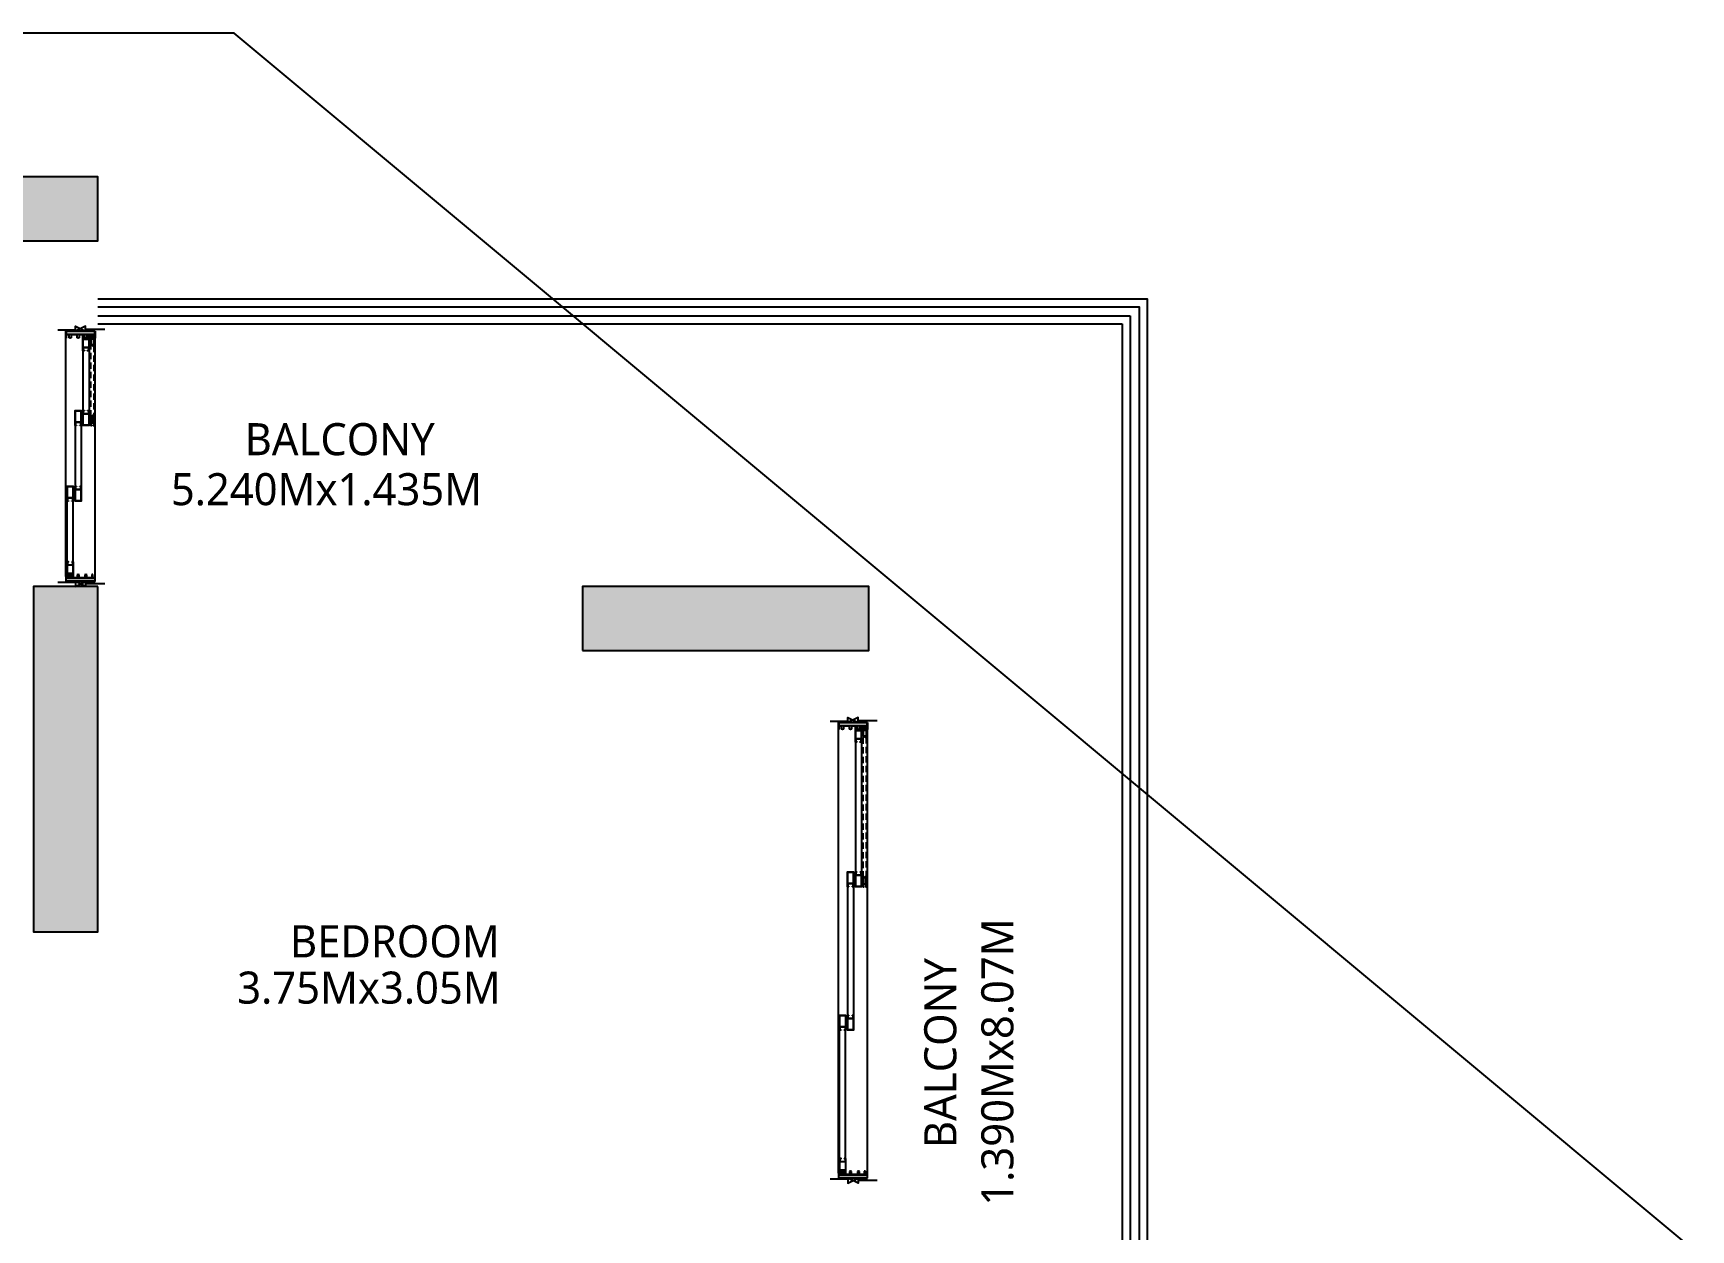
# Model space of a CAD drawing. Header units: millimetres. Extents: x 2061841 to 105821645, y -77612 to 48520811.
# Drawn here: x 105489398 to 105497674, y 48498287 to 48504260 of the extents above; entities that cross this region are included whole.
import ezdxf

# ---------------------------------------------------------------- set-up
doc = ezdxf.new("R2010")
doc.units = ezdxf.units.MM
doc.header["$LTSCALE"] = 10
doc.header["$MEASUREMENT"] = 0
doc.linetypes.add('HIDDEN2', pattern=[4.7625, 3.175, -1.5875])
for name, color, linetype in [('A-ANNO-LABL', 140, 'Continuous'), ('A-FLOR-HRAL', 200, 'Continuous'), ('A-GLAZ-FRAM', 74, 'Continuous'), ('A-WALL-FNSH', 8, 'Continuous'), ('AS-COLS', 2, 'Continuous'), ('PL_MASTER SITE LAYOUT_PLAN_17.08.2024_R1$0$AC-BWAL', 140, 'Continuous'), ('S-OPENING', 6, 'Continuous')]:
    doc.layers.add(name, color=color, linetype=linetype)
doc.layers.add('S-STRCOL HATCH', color=33, linetype='Continuous', lineweight=9)
doc.styles.add('Lucida SU', font='l_10646.ttf')

# ---------------------------------------------------------------- blocks, each defined once
blk = doc.blocks.new('Alframe Door 3T+W')
for p, q in [((35, 145.7), (0, 145.7)), ((0, 145.7), (0, 0)), ((1.3, 2), (1.3, 143.7)), ((1.3, 143.7), (16.1, 143.7)), ((16.1, 143.7), (16.1, 2)), ((18, 129.5), (18, 144.2)), ((18, 144.2), (35, 144.2)), ((34.1, 129.5), (18, 129.5)), ((18, 90), (18, 119.5)), ((18, 119.5), (34.1, 119.5)), ((34.1, 90), (18, 90)), ((35, 144.2), (35, 145.7)), ((0, 0), (35, 0)), ((16.1, 2), (1.3, 2)), ((18, 50.5), (18, 80)), ((18, 80), (34.1, 80)), ((34.1, 50.5), (18, 50.5)), ((18, 16.9), (18, 40.5)), ((18, 40.5), (34.1, 40.5)), ((34.8, 16.9), (18, 16.9)), ((18, 1.5), (18, 11.1)), ((18, 11.1), (34.8, 11.1)), ((35, 1.5), (18, 1.5)), ((35, 0), (35, 1.5))]:
    blk.add_line(p, q)
for centre, start, end in [((22.8, 124.5), 336, 24), ((22.8, 85), 336, 24), ((22.8, 45.5), 336, 24), ((22.8, 14), 346.32448, 13.67552)]:
    blk.add_arc(centre, 12.3, start, end)
blk = doc.blocks.new('Alframe Win shutter wmesh')
for points in [[(7.5, -46), (7.5, 0), (4.5, 0), (4.5, -1.2), (6.2, -1.2), (6.2, -13.1), (-6.2, -13.1), (-6.2, -1.2), (-4.5, -1.2), (-4.5, 0), (-7.5, 0), (-7.5, -50), (-1, -50), (-1, -48), (-2, -48), (-2, -49), (-6.2, -49), (-6.2, -46)], [(6.2, -14.1), (-6.2, -14.1), (-6.2, -45), (6.2, -45)]]:
    blk.add_lwpolyline(points, close=True)
blk = doc.blocks.new('Al frame Door shutter 1')
blk.add_lwpolyline([(8, -60), (15, -60), (15, 15), (8, 15), (8, 13.5), (13.5, 13.5), (13.5, 0), (-13.5, 0), (-13.5, 13.5), (-8, 13.5), (-8, 15), (-15, 15), (-15, -60), (-8, -60), (-8, -58.5), (-13.5, -58.5), (-13.5, -45), (13.5, -45), (13.5, -58.5), (8, -58.5), (8, -60)])
blk.add_lwpolyline([(-13.5, -43.5), (13.5, -43.5), (13.5, -1.5), (-13.5, -1.5)], close=True)
blk = doc.blocks.new('Al frame Door shutter 2')
for p, q in [((-8, 75), (-15, 75)), ((-13.5, 60), (-13.5, 73.5)), ((-13.5, 73.5), (-8, 73.5)), ((13.5, 60), (-13.5, 60)), ((13.5, 58.5), (-13.5, 58.5)), ((-13.5, 58.5), (-13.5, 1.5)), ((-13.5, 1.5), (13.5, 1.5)), ((-8, 73.5), (-8, 75)), ((15, 75), (8, 75)), ((8, 75), (8, 73.5)), ((8, 73.5), (13.5, 73.5)), ((13.5, 73.5), (13.5, 60)), ((13.5, 1.5), (13.5, 58.5)), ((15, 34.5), (15, 75)), ((15, 34.5), (18.5, 34.5)), ((19, 33.2), (15, 33.2)), ((21.3, 37.3), (18.5, 34.5)), ((22.2, 36.4), (19, 33.2)), ((22.2, 36.4), (21.3, 37.3))]:
    blk.add_line(p, q)
blk.add_lwpolyline([(-15, 75), (-15, 0), (15, 0), (15, 33.2)])
blk = doc.blocks.new('*U675')
for p, q in [((49.9, 178.8), (1250.1, 178.8)), ((123.9, 172.6), (426, 172.6)), ((123.9, 142.6), (426, 142.6)), ((803.1, 133.1), (501, 133.1)), ((803.1, 103.1), (501, 103.1)), ((1176.1, 93.6), (878.1, 93.6)), ((49.9, 33.1), (1241.1, 33.1)), ((1176.1, 63.6), (878.1, 63.6))]:
    blk.add_line(p, q)
at = {"linetype": 'HIDDEN2'}
for p, q in [((849.1, 54.6), (1205.1, 54.6)), ((1201.1, 39.6), (853.1, 39.6))]:
    blk.add_line(p, q, dxfattribs=at)
at = {"color": 251}
for points in [[(25, 80.9), (0, 80.9), (25, 130.9), (0, 130.9), (25, 80.9), (25, 130.9)], [(1275, 80.9), (1300, 80.9), (1275, 130.9), (1300, 130.9), (1275, 80.9), (1275, 130.9)]]:
    blk.add_lwpolyline(points, dxfattribs=at)
at = {"layer": 'A-WALL-FNSH'}
for p, q in [((20, 130.9), (20, 220)), ((1280, 130.9), (1280, 220)), ((15, 80.9), (15, -15)), ((1285, 80.9), (1285, -15))]:
    blk.add_line(p, q, dxfattribs=at)
blk.add_blockref('Alframe Door 3T+W', (25, 33.1))
at = {"xscale": -1}
for name, p, rotation in [('Al frame Door shutter 1', (63.9, 157.6), 90), ('Al frame Door shutter 2', (501, 157.6), 90), ('Al frame Door shutter 2', (426, 118.1), 270), ('Al frame Door shutter 2', (878.1, 118.1), 90), ('Al frame Door shutter 2', (803.1, 78.6), 270), ('Al frame Door shutter 1', (1236.1, 78.6), 270), ('Alframe Win shutter wmesh', (1251.1, 47.1), 270)]:
    blk.add_blockref(name, p, dxfattribs=dict(at, rotation=rotation))
blk.add_blockref('Alframe Door 3T+W', (1275, 33.1), dxfattribs=at)
at = {"rotation": 90.00000000000001}
blk.add_blockref('Alframe Win shutter wmesh', (803.1, 47.1), dxfattribs=at)
blk = doc.blocks.new('*U682')
for p, q in [((49.9, 178.8), (2275.1, 178.8)), ((123.9, 172.6), (764.2, 172.6)), ((123.9, 142.6), (764.2, 142.6)), ((1479.6, 133.1), (839.2, 133.1)), ((1479.6, 103.1), (839.2, 103.1)), ((2201.1, 93.6), (1554.6, 93.6)), ((49.9, 33.1), (2266.1, 33.1)), ((2201.1, 63.6), (1554.6, 63.6))]:
    blk.add_line(p, q)
at = {"linetype": 'HIDDEN2'}
for p, q in [((1525.6, 54.6), (2230.1, 54.6)), ((2226.1, 39.6), (1529.6, 39.6))]:
    blk.add_line(p, q, dxfattribs=at)
at = {"color": 251}
for points in [[(25, 80.9), (0, 80.9), (25, 130.9), (0, 130.9), (25, 80.9), (25, 130.9)], [(2300, 80.9), (2325, 80.9), (2300, 130.9), (2325, 130.9), (2300, 80.9), (2300, 130.9)]]:
    blk.add_lwpolyline(points, dxfattribs=at)
at = {"layer": 'A-WALL-FNSH'}
for p, q in [((20, 130.9), (20, 220)), ((2305, 130.9), (2305, 220)), ((15, 80.9), (15, -15)), ((2310, 80.9), (2310, -15))]:
    blk.add_line(p, q, dxfattribs=at)
blk.add_blockref('Alframe Door 3T+W', (25, 33.1))
at = {"xscale": -1}
for name, p, rotation in [('Al frame Door shutter 1', (63.9, 157.6), 90), ('Al frame Door shutter 2', (839.2, 157.6), 90), ('Al frame Door shutter 2', (764.2, 118.1), 270), ('Al frame Door shutter 2', (1554.6, 118.1), 90), ('Al frame Door shutter 2', (1479.6, 78.6), 270), ('Al frame Door shutter 1', (2261.1, 78.6), 270), ('Alframe Win shutter wmesh', (2276.1, 47.1), 270)]:
    blk.add_blockref(name, p, dxfattribs=dict(at, rotation=rotation))
blk.add_blockref('Alframe Door 3T+W', (2300, 33.1), dxfattribs=at)
at = {"rotation": 90.00000000000001}
blk.add_blockref('Alframe Win shutter wmesh', (1479.6, 47.1), dxfattribs=at)
blk = doc.blocks.new('TOWER-A TYPICAL FLOOR FRAMING PLAN N')
at = {"layer": 'S-STRCOL HATCH'}
h = blk.add_hatch(color=256, dxfattribs=at)
h.dxf.hatch_style = 1
h.paths.add_polyline_path([(102722544.8, 48601558.3), (102722544.8, 48600538.1), (102722864.8, 48600538.1), (102722864.8, 48601238.3), (102726719.8, 48601238.3), (102726719.8, 48601558.3)])
h = blk.add_hatch(color=256, dxfattribs=at)
h.dxf.hatch_style = 1
h.paths.add_polyline_path([(102726719.8, 48599512.6), (102726399.8, 48599512.6), (102726399.8, 48597788.3), (102726719.8, 48597788.3)])
h = blk.add_hatch(color=256, dxfattribs=at)
h.dxf.hatch_style = 1
h.paths.add_polyline_path([(102729139.9, 48599192.5), (102730569.8, 48599192.5), (102730569.8, 48599512.6), (102729139.9, 48599512.6)])
at = {"layer": 'A-FLOR-HRAL'}
for p, q in [((102726719.8, 48600863.1, 0), (102731874.9, 48600863.1, 0)), ((102731874.9, 48600863.1, 0), (102731874.9, 48593486, 0)), ((102726719.8, 48600823.1, 0), (102731834.9, 48600823.1, 0)), ((102731834.9, 48600823.1, 0), (102731834.9, 48593486, 0))]:
    blk.add_line(p, q, dxfattribs=at)
at = {"layer": 'A-FLOR-HRAL', "elevation": 0}
for points in [[(102726719.8, 48600948.1), (102731959.9, 48600948.1), (102731959.9, 48593486)], [(102726719.8, 48600908.1), (102731919.9, 48600908.1), (102731919.9, 48593486)]]:
    blk.add_lwpolyline(points, dxfattribs=at)
at = {"layer": 'AS-COLS'}
for points in [[(102722544.8, 48601557.5), (102722544.8, 48600537.4), (102722864.8, 48600537.4), (102722864.8, 48601237.5), (102726719.8, 48601237.5), (102726719.8, 48601557.5)], [(102726719.8, 48599511.9), (102726399.8, 48599511.9), (102726399.8, 48597788.2), (102726719.8, 48597788.2)]]:
    blk.add_lwpolyline(points, close=True, dxfattribs=at)
at = {"layer": 'AS-COLS', "elevation": 0}
blk.add_lwpolyline([(102729139.9, 48599192.5), (102730569.8, 48599192.5), (102730569.8, 48599512.5), (102729139.9, 48599512.5)], close=True, dxfattribs=at)
at = {"layer": 'PL_MASTER SITE LAYOUT_PLAN_17.08.2024_R1$0$AC-BWAL', "elevation": 0}
blk.add_lwpolyline([(102721339.7, 48579899.3), (102721339.6, 48573927.5), (102748009.5, 48573927.4), (102748009.5, 48585100.5), (102727400.6, 48602274.5), (102721339.8, 48602274.5), (102721339.7, 48579899.3)], dxfattribs=at)
at = {"layer": 'A-GLAZ-FRAM', "rotation": 90}
for name, p in [('*U675', (102726739.8, 48599512.5, 0)), ('*U682', (102730596.7, 48596534.2, 0))]:
    blk.add_blockref(name, p, dxfattribs=at)
at = {"layer": 'A-ANNO-LABL', "style": 'Lucida SU'}
for s, p in [('BALCONY', (102727453.6, 48600168, 207.4)), ('5.240Mx1.435M', (102727085, 48599918.4, 0)), ('BEDROOM', (102727679.9, 48597661.6, 207.4)), ('3.75Mx3.05M', (102727416.3, 48597430.5, 207.4))]:
    blk.add_text(s, height=160, dxfattribs=at).set_placement(p)
for s, p in [('1.390Mx8.07M', (102731291.4, 48596421.6)), ('BALCONY', (102731006.7, 48596709.6))]:
    blk.add_text(s, height=160, rotation=90, dxfattribs=at).set_placement(p)

msp = doc.modelspace()

# ---------------------------------------------------------------- block references
at = {"layer": 'S-OPENING'}
msp.add_blockref('TOWER-A TYPICAL FLOOR FRAMING PLAN N', (2763000.3, -98014.7), dxfattribs=at)

doc.saveas('drawing.dxf')
